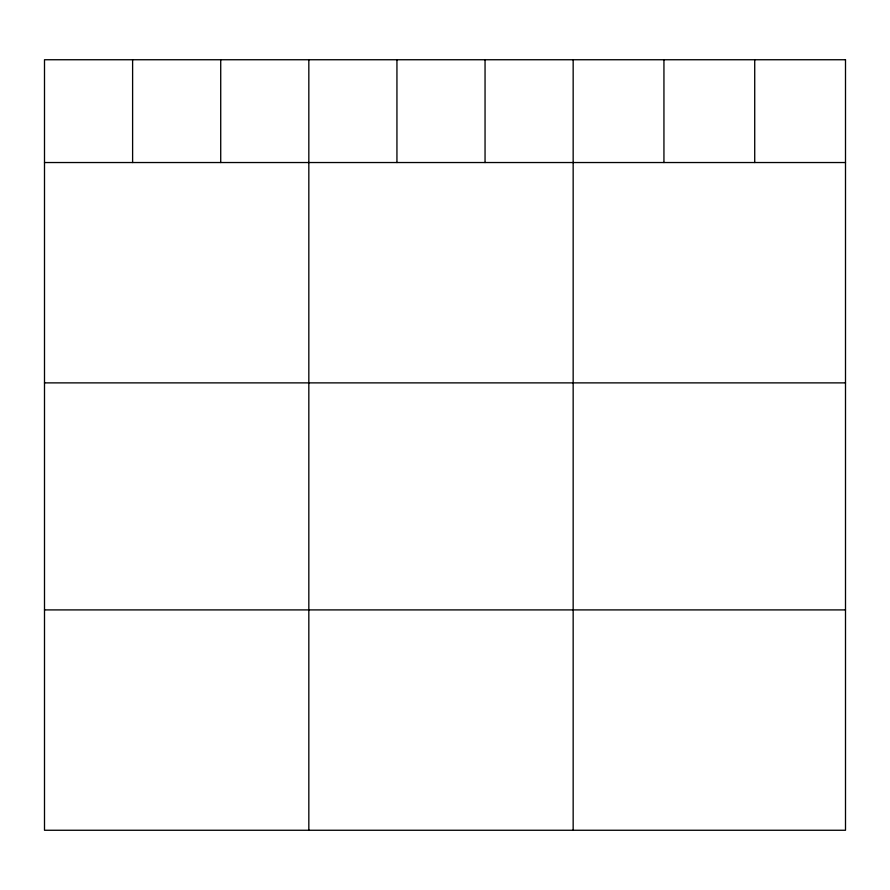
<?xml version="1.0" encoding="UTF-8"?>
<svg xmlns="http://www.w3.org/2000/svg" width="890" height="890" viewBox="0 0 890 890"><rect width="100%" height="100%" fill="white"/><g stroke="black" fill="none" stroke-linecap="round" stroke-linejoin="round"><path stroke-width="1.33" d="M44.5 162.536L845.5 162.536M44.5 382.878L845.5 382.878M44.5 609.906L845.5 609.906M754.72 59.741L754.72 162.536M663.94 59.741L663.94 162.536M573.16 59.741L573.16 830.259M485.05 59.741L485.05 162.536M396.94 59.741L396.94 162.536M308.83 59.741L308.83 830.259M220.72 59.741L220.72 162.536M132.61 59.741L132.61 162.536M845.5 59.741L44.5 59.741L44.5 830.259L845.5 830.259L845.5 59.741"/></g></svg>
